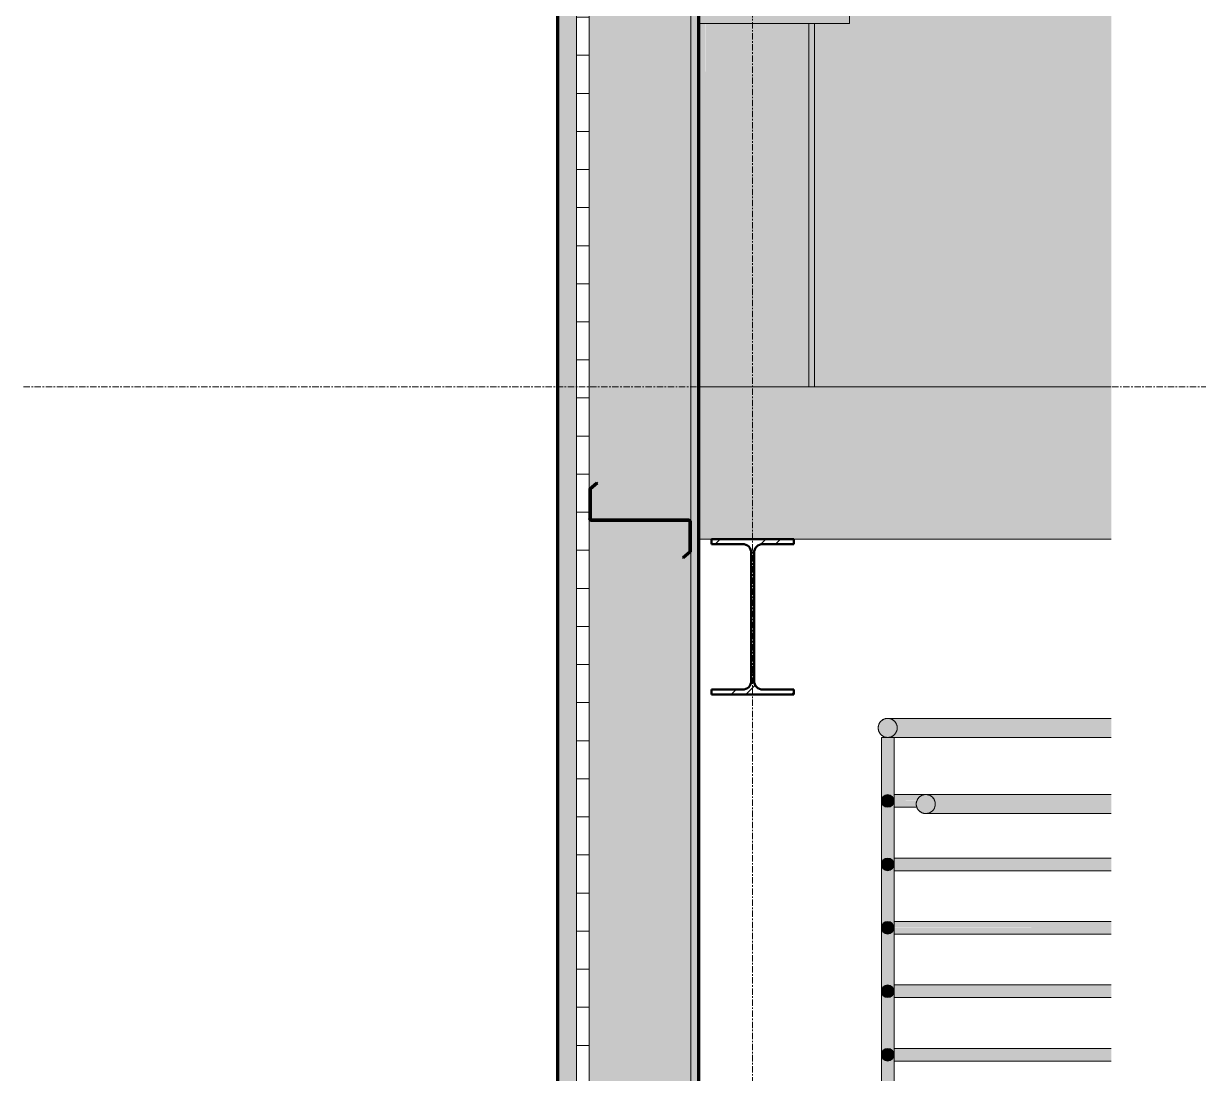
# Model space of a CAD drawing. Header units: inches. Extents: x 22688 to 23874, y -61 to 465.
# Drawn here: x 23512.5 to 23605, y 197.9 to 280.6 of the extents above; entities that cross this region are included whole.
import ezdxf

# ---------------------------------------------------------------- set-up
doc = ezdxf.new("R2010")
doc.units = ezdxf.units.IN
doc.header["$MEASUREMENT"] = 0
doc.linetypes.add('Grid Line 1_2_', pattern=[0.875, 0.5, -0.125, 0.125, -0.125])
for name, color, linetype, lineweight in [('A-FLOR', 192, 'Continuous', 18), ('A-FLOR-HRAL', 11, 'Continuous', 9), ('A-FLOR-LEVL', 51, 'Continuous', 9), ('A-WALL', 113, 'Continuous', 18), ('A-WALL-PATT', 111, 'Continuous', 70), ('I-WALL', 2, 'Continuous', 18), ('L-SITE-WALL', 31, 'Continuous', 18), ('S-BEAM', 12, 'Continuous', 9), ('S-COLS', 52, 'Continuous', 9), ('S-GRID', 1, 'Continuous', 9)]:
    doc.layers.add(name, color=color, linetype=linetype, lineweight=lineweight)
pattern_1 = [(45, (-76299.571, 104.131), (-2.37587878, 2.37587878), []), (45, (-76299.571, 107.731), (-2.37587878, 2.37587878), [])]

# ---------------------------------------------------------------- blocks, each defined once
blk = doc.blocks.new('Girt_Z - 8_D-V20-Section 13 - Callout 2')
at = {"layer": 'S-BEAM'}
for points in [[(-26242.146, 241.555), (-26242.145, 241.565), (-26242.146, 241.555)], [(-26242.146, 239), (-26242.145, 239), (-26242.146, 239.013)]]:
    blk.add_hatch(color=256, dxfattribs=at).paths.add_polyline_path(points, flags=0)
blk = doc.blocks.new('Family7 - Family7-V22-Section 13 - Callout 2')
at = {"layer": 'S-BEAM'}
h = blk.add_hatch(dxfattribs=at)
h.set_pattern_fill('FP_14', color=256, style=0, pattern_type=2)
h.set_pattern_definition(pattern_1)
h.paths.add_polyline_path([(-26280.755, 356.722), (-26262.755, 356.722), (-26262.755, 357.973), (-26280.755, 357.973)], flags=0)
h = blk.add_hatch(color=256, dxfattribs=at)
h.paths.add_polyline_path([(-26274.63, 327.205), (-26274.63, 333.174), (-26272.38, 333.174), (-26272.38, 356.722), (-26274.63, 356.722), (-26274.63, 327.205)], flags=0)
h.paths.add_polyline_path([(-26271.13, 333.174), (-26262.755, 333.174), (-26262.755, 356.722), (-26271.13, 356.722), (-26271.13, 338.894)], flags=0)
h = blk.add_hatch(dxfattribs=at)
h.set_pattern_fill('FP_14', color=256, style=0, pattern_type=2)
h.set_pattern_definition(pattern_1)
h.paths.add_polyline_path([(-26272.38, 291.999), (-26271.13, 291.999), (-26271.13, 356.722), (-26272.38, 356.722), (-26272.38, 303.943)], flags=0)
h = blk.add_hatch(dxfattribs=at)
h.set_pattern_fill('FP_14', color=256, style=0, pattern_type=2)
h.set_pattern_definition(pattern_1)
h.paths.add_polyline_path([(-26280.755, 290.743), (-26262.755, 290.743), (-26262.755, 291.999), (-26280.755, 291.999)], flags=0)
blk.add_hatch(color=256, dxfattribs=at).paths.add_polyline_path([(-26262.755, 280.637), (-26262.755, 290.743), (-26274.63, 290.743), (-26274.63, 280.637), (-26272.899, 280.637)], flags=0)
at = {"layer": 'S-BEAM', "lineweight": 50}
for p, q in [((-26280.755, 357.973), (-26280.755, 356.722)), ((-26262.755, 357.973), (-26280.755, 357.973)), ((-26262.755, 356.722), (-26262.755, 357.973)), ((-26280.755, 356.722), (-26262.755, 356.722)), ((-26272.38, 356.722), (-26272.38, 291.999)), ((-26271.13, 356.722), (-26272.38, 356.722)), ((-26271.13, 291.999), (-26271.13, 356.722)), ((-26280.755, 291.999), (-26280.755, 290.743)), ((-26262.755, 291.999), (-26280.755, 291.999)), ((-26272.38, 291.999), (-26271.13, 291.999)), ((-26262.755, 290.743), (-26262.755, 291.999)), ((-26280.755, 290.743), (-26262.755, 290.743))]:
    blk.add_line(p, q, dxfattribs=at)
at = {"layer": 'S-BEAM'}
for p, q in [((-26262.755, 356.722), (-26262.755, 333.174)), ((-26262.755, 290.743), (-26262.755, 280.637)), ((-26262.755, 280.637), (-26274.63, 280.637))]:
    blk.add_line(p, q, dxfattribs=at)
blk = doc.blocks.new('Girt_Z - 8_D-V25-Section 13 - Callout 2')
at = {"layer": 'S-BEAM'}
h = blk.add_hatch(dxfattribs=at)
h.set_pattern_fill('FP_14', color=256, style=0, pattern_type=2)
h.set_pattern_definition(pattern_1)
h.paths.add_polyline_path([(-26275.83, 238.518), (-26275.255, 239), (-26275.255, 241.367), (-26275.31, 241.5), (-26275.443, 241.555), (-26283.068, 241.555), (-26283.122, 241.576), (-26283.146, 241.629), (-26283.146, 243.949), (-26282.611, 244.398), (-26282.681, 244.482), (-26283.255, 244), (-26283.255, 241.633), (-26283.201, 241.5), (-26283.068, 241.445), (-26275.443, 241.445), (-26275.389, 241.423), (-26275.365, 241.37), (-26275.365, 239.051), (-26275.9, 238.602)], flags=0)
at = {"layer": 'S-BEAM', "lineweight": 50}
for p, q in [((-26282.681, 244.482), (-26283.255, 244)), ((-26283.146, 243.949), (-26282.611, 244.398)), ((-26282.611, 244.398), (-26282.681, 244.482)), ((-26283.255, 244), (-26283.255, 241.633)), ((-26283.146, 241.629), (-26283.146, 243.949)), ((-26275.443, 241.555), (-26283.068, 241.555)), ((-26283.068, 241.445), (-26275.443, 241.445)), ((-26275.365, 241.37), (-26275.365, 239.051)), ((-26275.255, 239), (-26275.255, 241.367)), ((-26275.365, 239.051), (-26275.9, 238.602)), ((-26275.83, 238.518), (-26275.255, 239)), ((-26275.9, 238.602), (-26275.83, 238.518))]:
    blk.add_line(p, q, dxfattribs=at)
for centre, radius, start, end in [((-26283.068, 241.633), 0.188, 180, 270), ((-26283.068, 241.633), 0.0782, 183.04236, 270), ((-26275.443, 241.367), 0.188, 0, 90), ((-26275.443, 241.367), 0.0782, 2.12272, 90)]:
    blk.add_arc(centre, radius, start, end, dxfattribs=at)
blk = doc.blocks.new('Railing - 1_-V27-Section 13 - Callout 2')
at = {"layer": 'A-FLOR-HRAL'}
h = blk.add_hatch(color=256, dxfattribs=at)
h.paths.add_polyline_path([(-26259.755, 183.892), (-26259.255, 183.892), (-26259.255, 194.392), (-26259.294, 194.201), (-26259.402, 194.038), (-26259.567, 193.929), (-26259.755, 193.892), (-26259.947, 193.93), (-26260.109, 194.038), (-26260.217, 194.201), (-26260.255, 194.392), (-26260.255, 183.892), (-26260.005, 183.892)], flags=0)
h.paths.add_polyline_path([(-26259.755, 188.892), (-26259.947, 188.93), (-26260.109, 189.038), (-26260.217, 189.201), (-26260.255, 189.392), (-26260.217, 189.583), (-26260.109, 189.745), (-26259.947, 189.854), (-26259.755, 189.892), (-26259.542, 189.839), (-26259.402, 189.745), (-26259.294, 189.583), (-26259.255, 189.392), (-26259.294, 189.201), (-26259.402, 189.038), (-26259.564, 188.93)], flags=0)
h.paths.add_polyline_path([(-26260.255, 194.392), (-26260.206, 194.6), (-26260.109, 194.745), (-26259.947, 194.854), (-26259.755, 194.892), (-26259.564, 194.854), (-26259.386, 194.722), (-26259.294, 194.583), (-26259.255, 194.392), (-26259.255, 204.392), (-26259.294, 204.201), (-26259.413, 204.031), (-26259.564, 203.93), (-26259.755, 203.892), (-26259.947, 203.93), (-26260.109, 204.038), (-26260.222, 204.224), (-26260.255, 204.392), (-26260.255, 194.583)], flags=0)
h.paths.add_polyline_path([(-26259.755, 198.892), (-26259.947, 198.93), (-26260.109, 199.038), (-26260.217, 199.201), (-26260.255, 199.392), (-26260.214, 199.588), (-26260.109, 199.745), (-26259.947, 199.854), (-26259.755, 199.892), (-26259.564, 199.854), (-26259.394, 199.734), (-26259.294, 199.583), (-26259.255, 199.392), (-26259.294, 199.201), (-26259.402, 199.038), (-26259.564, 198.93), (-26259.598, 198.923)], flags=0)
h.paths.add_polyline_path([(-26260.255, 204.392), (-26260.217, 204.583), (-26260.1, 204.752), (-26259.947, 204.854), (-26259.755, 204.892), (-26259.564, 204.854), (-26259.402, 204.745), (-26259.29, 204.564), (-26259.255, 204.392), (-26259.255, 209.392), (-26259.297, 209.195), (-26259.402, 209.038), (-26259.564, 208.93), (-26259.755, 208.892), (-26259.947, 208.93), (-26260.119, 209.054), (-26260.217, 209.201), (-26260.255, 209.392), (-26260.255, 204.583)], flags=0)
h.paths.add_polyline_path([(-26260.255, 209.392), (-26260.217, 209.583), (-26260.109, 209.745), (-26259.947, 209.854), (-26259.755, 209.892), (-26259.564, 209.854), (-26259.402, 209.745), (-26259.292, 209.576), (-26259.255, 209.392), (-26259.255, 219.392), (-26259.302, 219.188), (-26259.402, 219.038), (-26259.564, 218.93), (-26259.755, 218.892), (-26259.947, 218.93), (-26260.109, 219.038), (-26260.217, 219.201), (-26260.255, 219.392), (-26260.255, 209.576)], flags=0)
h.paths.add_polyline_path([(-26259.755, 213.892), (-26259.947, 213.93), (-26260.109, 214.038), (-26260.217, 214.201), (-26260.255, 214.392), (-26260.217, 214.583), (-26260.109, 214.745), (-26259.947, 214.854), (-26259.755, 214.892), (-26259.564, 214.854), (-26259.402, 214.745), (-26259.294, 214.583), (-26259.255, 214.392), (-26259.306, 214.183), (-26259.402, 214.038), (-26259.564, 213.93), (-26259.691, 213.905)], flags=0)
h.paths.add_polyline_path([(-26260.255, 219.392), (-26260.217, 219.583), (-26260.109, 219.745), (-26259.947, 219.854), (-26259.728, 219.886), (-26259.564, 219.854), (-26259.402, 219.745), (-26259.294, 219.583), (-26259.255, 219.392), (-26259.255, 224.392), (-26260.255, 224.392), (-26260.255, 219.583)], flags=0)
for p, q in [((-26260.255, 224.392), (-26260.255, 183.892)), ((-26259.255, 224.392), (-26260.255, 224.392)), ((-26259.255, 183.892), (-26259.255, 224.392))]:
    blk.add_line(p, q, dxfattribs=at)
blk = doc.blocks.new('Railing - Railing-908042-Section 13 - Callout 2')
at = {"layer": 'A-FLOR-HRAL'}
for points in [[(-26259.755, 224.392), (-26259.468, 224.449), (-26259.225, 224.612), (-26259.063, 224.855), (-26259.005, 225.142), (-26259.063, 225.429), (-26259.225, 225.672), (-26259.468, 225.835), (-26259.755, 225.892), (-26260.042, 225.835), (-26260.286, 225.672), (-26260.448, 225.429), (-26260.505, 225.142), (-26260.448, 224.855), (-26260.286, 224.612), (-26260.042, 224.449)], [(-26257.521, 225.142), (-26242.146, 225.142), (-26242.146, 225.892), (-26259.755, 225.892), (-26259.563, 225.866), (-26259.381, 225.791), (-26259.222, 225.668), (-26259.105, 225.517), (-26259.028, 225.304), (-26259.005, 225.142)], [(-26242.146, 224.392), (-26242.146, 225.142), (-26259.007, 225.136), (-26259.032, 224.948), (-26259.105, 224.767), (-26259.229, 224.609), (-26259.381, 224.492), (-26259.563, 224.417), (-26259.755, 224.392), (-26257.521, 224.392)], [(-26259.755, 218.892), (-26259.564, 218.93), (-26259.402, 219.038), (-26259.294, 219.201), (-26259.255, 219.392), (-26259.294, 219.583), (-26259.402, 219.745), (-26259.564, 219.854), (-26259.755, 219.892), (-26259.947, 219.854), (-26260.109, 219.745), (-26260.217, 219.583), (-26260.255, 219.392), (-26260.217, 219.201), (-26260.109, 219.038), (-26259.947, 218.93)], [(-26256.755, 218.392), (-26256.468, 218.449), (-26256.225, 218.612), (-26256.063, 218.855), (-26256.005, 219.142), (-26256.063, 219.429), (-26256.225, 219.672), (-26256.468, 219.835), (-26256.755, 219.892), (-26257.042, 219.835), (-26257.286, 219.672), (-26257.448, 219.429), (-26257.505, 219.142), (-26257.448, 218.855), (-26257.286, 218.612), (-26257.042, 218.449)], [(-26251.754, 219.142), (-26242.146, 219.142), (-26242.146, 219.892), (-26256.755, 219.892), (-26256.56, 219.865), (-26256.381, 219.791), (-26256.222, 219.668), (-26256.105, 219.517), (-26256.032, 219.336), (-26256.005, 219.142), (-26252.715, 219.142)], [(-26256.756, 218.392), (-26242.146, 218.392), (-26242.146, 219.142), (-26256.007, 219.136), (-26256.032, 218.948), (-26256.105, 218.767), (-26256.229, 218.609), (-26256.381, 218.492), (-26256.563, 218.417), (-26256.756, 218.392)], [(-26259.755, 213.892), (-26259.564, 213.93), (-26259.402, 214.038), (-26259.294, 214.201), (-26259.255, 214.392), (-26259.294, 214.583), (-26259.402, 214.745), (-26259.564, 214.854), (-26259.755, 214.892), (-26259.947, 214.854), (-26260.109, 214.745), (-26260.217, 214.583), (-26260.255, 214.392), (-26260.217, 214.201), (-26260.109, 214.038), (-26259.947, 213.93)], [(-26257.521, 214.392), (-26242.146, 214.392), (-26242.146, 214.892), (-26259.255, 214.892), (-26259.255, 214.392)], [(-26259.255, 213.892), (-26242.146, 213.902), (-26242.146, 214.392), (-26259.255, 214.388), (-26259.255, 213.909)], [(-26259.755, 208.892), (-26259.564, 208.93), (-26259.402, 209.038), (-26259.294, 209.201), (-26259.255, 209.392), (-26259.294, 209.583), (-26259.402, 209.745), (-26259.564, 209.854), (-26259.755, 209.892), (-26259.947, 209.854), (-26260.109, 209.745), (-26260.219, 209.576), (-26260.255, 209.392), (-26260.217, 209.201), (-26260.109, 209.038), (-26259.947, 208.93)], [(-26249.832, 209.392), (-26242.146, 209.392), (-26242.146, 209.892), (-26259.255, 209.892), (-26259.255, 209.392), (-26257.521, 209.392)], [(-26259.255, 208.892), (-26242.146, 208.902), (-26242.146, 209.392), (-26259.255, 209.388), (-26259.255, 208.909)], [(-26259.755, 203.892), (-26259.564, 203.93), (-26259.402, 204.038), (-26259.294, 204.201), (-26259.255, 204.392), (-26259.294, 204.583), (-26259.402, 204.745), (-26259.564, 204.854), (-26259.755, 204.892), (-26259.947, 204.854), (-26260.109, 204.745), (-26260.217, 204.583), (-26260.255, 204.392), (-26260.217, 204.201), (-26260.109, 204.038), (-26259.947, 203.93)], [(-26257.521, 204.392), (-26242.146, 204.392), (-26242.146, 204.892), (-26259.255, 204.892), (-26259.255, 204.392)], [(-26259.255, 203.892), (-26242.146, 203.902), (-26242.146, 204.392), (-26259.255, 204.388), (-26259.255, 203.909)], [(-26259.755, 198.892), (-26259.564, 198.93), (-26259.402, 199.038), (-26259.294, 199.201), (-26259.255, 199.392), (-26259.294, 199.583), (-26259.402, 199.745), (-26259.564, 199.854), (-26259.755, 199.892), (-26259.947, 199.854), (-26260.109, 199.745), (-26260.217, 199.583), (-26260.255, 199.392), (-26260.217, 199.201), (-26260.109, 199.038), (-26259.947, 198.93)], [(-26245.987, 199.392), (-26242.146, 199.392), (-26242.146, 199.892), (-26259.255, 199.892), (-26259.255, 199.392), (-26249.832, 199.392)], [(-26257.521, 198.892), (-26242.146, 198.902), (-26242.146, 199.392), (-26259.255, 199.388), (-26259.255, 198.892)]]:
    blk.add_hatch(color=256, dxfattribs=at).paths.add_polyline_path(points, flags=0)
h = blk.add_hatch(color=256, dxfattribs=at)
h.paths.add_polyline_path([(-26259.255, 219.392), (-26257.454, 219.4), (-26257.448, 219.429), (-26257.286, 219.672), (-26257.042, 219.835), (-26256.756, 219.892), (-26259.255, 219.892), (-26259.255, 219.396)], flags=0)
h.paths.add_polyline_path([(-26256.081, 219.457), (-26256.116, 219.531), (-26256.16, 219.575), (-26256.105, 219.493)], flags=0)
h.paths.add_polyline_path([(-26256.229, 219.675), (-26256.381, 219.791), (-26256.403, 219.791), (-26256.292, 219.717)], flags=0)
h.paths.add_polyline_path([(-26256.502, 219.842), (-26256.589, 219.87), (-26256.627, 219.866), (-26256.56, 219.853)], flags=0)
h = blk.add_hatch(color=256, dxfattribs=at)
h.paths.add_polyline_path([(-26258.482, 218.892), (-26257.456, 218.892), (-26257.505, 219.142), (-26257.456, 219.392), (-26259.255, 219.388), (-26259.255, 218.892)], flags=0)
h.paths.add_polyline_path([(-26256.055, 218.892), (-26256.031, 218.959), (-26256.032, 219.007), (-26256.055, 218.892)], flags=0)
h.paths.add_polyline_path([(-26256.007, 219.148), (-26256.045, 219.368), (-26256.044, 219.336), (-26256.015, 219.188)], flags=0)
for p, q in [((-26242.145, 225.892), (-26259.755, 225.892)), ((-26259.255, 224.392), (-26242.145, 224.392)), ((-26256.756, 219.892), (-26259.255, 219.892)), ((-26242.145, 219.892), (-26256.755, 219.892)), ((-26259.255, 218.892), (-26257.456, 218.892)), ((-26256.755, 218.392), (-26242.145, 218.392)), ((-26242.145, 214.892), (-26259.255, 214.892)), ((-26259.255, 213.892), (-26242.145, 213.892)), ((-26242.145, 209.892), (-26259.255, 209.892)), ((-26259.255, 208.892), (-26242.145, 208.892)), ((-26242.145, 204.892), (-26259.255, 204.892)), ((-26259.255, 203.892), (-26242.145, 203.892)), ((-26242.145, 199.892), (-26259.255, 199.892)), ((-26259.255, 198.892), (-26242.145, 198.892))]:
    blk.add_line(p, q, dxfattribs=at)
for centre, radius, start, end in [((-26259.755, 225.142), 0.75, 360, 180), ((-26259.755, 225.142), 0.75, 180, 360), ((-26259.755, 219.392), 0.5, 360, 180), ((-26259.755, 219.392), 0.5, 180, 360), ((-26256.755, 219.142), 0.75, 360, 180), ((-26256.755, 219.142), 0.75, 180, 360), ((-26259.755, 214.392), 0.5, 0, 180), ((-26259.755, 214.392), 0.5, 180, 0), ((-26259.755, 209.392), 0.5, 0, 180), ((-26259.755, 209.392), 0.5, 180, 0), ((-26259.755, 204.392), 0.5, 0, 180), ((-26259.755, 204.392), 0.5, 180, 0), ((-26259.755, 199.392), 0.5, 0, 180), ((-26259.755, 199.392), 0.5, 180, 0)]:
    blk.add_arc(centre, radius, start, end, dxfattribs=at)
for points, knots in [([(-26260.012, 225.847), (-26260.007, 225.848), (-26259.986, 225.856), (-26259.95, 225.867), (-26259.902, 225.878), (-26259.853, 225.886), (-26259.804, 225.891), (-26259.755, 225.892), (-26259.707, 225.891), (-26259.658, 225.886), (-26259.609, 225.878), (-26259.578, 225.871), (-26259.562, 225.867)], [0.3887296, 0.3887296, 0.3887296, 0.3887296, 0.3958333, 0.4166667, 0.4375, 0.4583333, 0.4791667, 0.5, 0.5208333, 0.5416667, 0.5625, 0.5828377, 0.5828377, 0.5828377, 0.5828377]), ([(-26259.561, 225.866), (-26259.546, 225.862), (-26259.525, 225.856), (-26259.504, 225.848), (-26259.499, 225.847)], [0.58333333, 0.58333333, 0.58333333, 0.58333333, 0.60416667, 0.61127045, 0.61127045, 0.61127045, 0.61127045]), ([(-26260.505, 225.142), (-26260.505, 225.207), (-26260.494, 225.295), (-26260.468, 225.378), (-26260.46, 225.399)], [0, 0, 0, 0, 0.0833333, 0.1112704, 0.1112704, 0.1112704, 0.1112704]), ([(-26260.46, 224.885), (-26260.468, 224.906), (-26260.494, 224.989), (-26260.505, 225.076), (-26260.505, 225.142)], [0.8887296, 0.8887296, 0.8887296, 0.8887296, 0.9166667, 1, 1, 1, 1]), ([(-26260.435, 225.459), (-26260.426, 225.478), (-26260.401, 225.527), (-26260.361, 225.586), (-26260.319, 225.637), (-26260.275, 225.685), (-26260.213, 225.739), (-26260.145, 225.784), (-26260.097, 225.81), (-26260.077, 225.819), (-26260.072, 225.822)], [0.1387296, 0.1387296, 0.1387296, 0.1387296, 0.1666667, 0.2083333, 0.2291667, 0.25, 0.2916667, 0.3333333, 0.3541667, 0.3612704, 0.3612704, 0.3612704, 0.3612704]), ([(-26259.439, 225.822), (-26259.434, 225.819), (-26259.414, 225.81), (-26259.395, 225.8), (-26259.381, 225.792)], [0.63872955, 0.63872955, 0.63872955, 0.63872955, 0.64583333, 0.66648255, 0.66648255, 0.66648255, 0.66648255]), ([(-26259.38, 225.791), (-26259.366, 225.783), (-26259.339, 225.766), (-26259.285, 225.728), (-26259.248, 225.696), (-26259.226, 225.673)], [0.66666667, 0.66666667, 0.66666667, 0.66666667, 0.6875, 0.70833333, 0.7497552, 0.7497552, 0.7497552, 0.7497552]), ([(-26259.225, 225.672), (-26259.214, 225.661), (-26259.191, 225.637), (-26259.15, 225.586), (-26259.11, 225.527), (-26259.085, 225.478), (-26259.076, 225.458)], [0.75, 0.75, 0.75, 0.75, 0.7708333, 0.7916667, 0.8333333, 0.8612704, 0.8612704, 0.8612704, 0.8612704]), ([(-26259.051, 225.399), (-26259.043, 225.378), (-26259.017, 225.295), (-26259.006, 225.207), (-26259.005, 225.142)], [0.8887296, 0.8887296, 0.8887296, 0.8887296, 0.9166667, 1, 1, 1, 1]), ([(-26260.072, 224.462), (-26260.077, 224.464), (-26260.097, 224.474), (-26260.131, 224.492), (-26260.172, 224.518), (-26260.226, 224.556), (-26260.275, 224.599), (-26260.319, 224.647), (-26260.361, 224.698), (-26260.401, 224.757), (-26260.426, 224.805), (-26260.435, 224.825)], [0.6387296, 0.6387296, 0.6387296, 0.6387296, 0.6458333, 0.6666667, 0.6875, 0.7083333, 0.75, 0.7708333, 0.7916667, 0.8333333, 0.8612704, 0.8612704, 0.8612704, 0.8612704]), ([(-26259.562, 224.417), (-26259.578, 224.413), (-26259.609, 224.406), (-26259.658, 224.398), (-26259.707, 224.393), (-26259.755, 224.391), (-26259.804, 224.393), (-26259.853, 224.398), (-26259.902, 224.406), (-26259.95, 224.417), (-26259.986, 224.428), (-26260.007, 224.435), (-26260.012, 224.437)], [0.4171623, 0.4171623, 0.4171623, 0.4171623, 0.4375, 0.4583333, 0.4791667, 0.5, 0.5208333, 0.5416667, 0.5625, 0.5833333, 0.6041667, 0.6112704, 0.6112704, 0.6112704, 0.6112704]), ([(-26259.499, 224.437), (-26259.504, 224.435), (-26259.525, 224.428), (-26259.546, 224.422), (-26259.561, 224.417)], [0.38872955, 0.38872955, 0.38872955, 0.38872955, 0.39583333, 0.41666667, 0.41666667, 0.41666667, 0.41666667]), ([(-26259.381, 224.492), (-26259.395, 224.484), (-26259.414, 224.474), (-26259.434, 224.464), (-26259.439, 224.462)], [0.33351745, 0.33351745, 0.33351745, 0.33351745, 0.35416667, 0.36127045, 0.36127045, 0.36127045, 0.36127045]), ([(-26259.226, 224.611), (-26259.248, 224.588), (-26259.298, 224.545), (-26259.352, 224.509), (-26259.38, 224.492)], [0.2502448, 0.2502448, 0.2502448, 0.2502448, 0.29166667, 0.33333333, 0.33333333, 0.33333333, 0.33333333]), ([(-26259.106, 224.767), (-26259.122, 224.739), (-26259.15, 224.698), (-26259.191, 224.647), (-26259.214, 224.623), (-26259.225, 224.612)], [0.16667098, 0.16667098, 0.16667098, 0.16667098, 0.20833333, 0.22916667, 0.24999848, 0.24999848, 0.24999848, 0.24999848]), ([(-26257.505, 219.142), (-26257.505, 219.207), (-26257.494, 219.295), (-26257.468, 219.378), (-26257.46, 219.399)], [0, 0, 0, 0, 0.0833333, 0.1112704, 0.1112704, 0.1112704, 0.1112704]), ([(-26257.435, 219.459), (-26257.426, 219.478), (-26257.401, 219.527), (-26257.361, 219.586), (-26257.319, 219.637), (-26257.275, 219.685), (-26257.213, 219.739), (-26257.145, 219.784), (-26257.097, 219.81), (-26257.077, 219.819), (-26257.072, 219.822)], [0.1387296, 0.1387296, 0.1387296, 0.1387296, 0.1666667, 0.2083333, 0.2291667, 0.25, 0.2916667, 0.3333333, 0.3541667, 0.3612704, 0.3612704, 0.3612704, 0.3612704]), ([(-26257.012, 219.847), (-26257.007, 219.848), (-26256.986, 219.856), (-26256.95, 219.867), (-26256.902, 219.878), (-26256.853, 219.886), (-26256.804, 219.891), (-26256.755, 219.892), (-26256.707, 219.891), (-26256.658, 219.886), (-26256.609, 219.878), (-26256.578, 219.871), (-26256.562, 219.867)], [0.3887296, 0.3887296, 0.3887296, 0.3887296, 0.3958333, 0.4166667, 0.4375, 0.4583333, 0.4791667, 0.5, 0.5208333, 0.5416667, 0.5625, 0.5828377, 0.5828377, 0.5828377, 0.5828377]), ([(-26256.561, 219.866), (-26256.546, 219.862), (-26256.525, 219.856), (-26256.504, 219.848), (-26256.499, 219.847)], [0.58333333, 0.58333333, 0.58333333, 0.58333333, 0.60416667, 0.61127045, 0.61127045, 0.61127045, 0.61127045]), ([(-26256.439, 219.822), (-26256.434, 219.819), (-26256.414, 219.81), (-26256.395, 219.8), (-26256.381, 219.792)], [0.63872955, 0.63872955, 0.63872955, 0.63872955, 0.64583333, 0.66648255, 0.66648255, 0.66648255, 0.66648255]), ([(-26256.38, 219.791), (-26256.366, 219.783), (-26256.339, 219.766), (-26256.285, 219.728), (-26256.248, 219.696), (-26256.226, 219.673)], [0.66666667, 0.66666667, 0.66666667, 0.66666667, 0.6875, 0.70833333, 0.7497552, 0.7497552, 0.7497552, 0.7497552]), ([(-26256.225, 219.672), (-26256.214, 219.661), (-26256.191, 219.637), (-26256.15, 219.586), (-26256.11, 219.527), (-26256.085, 219.478), (-26256.076, 219.458)], [0.75, 0.75, 0.75, 0.75, 0.7708333, 0.7916667, 0.8333333, 0.8612704, 0.8612704, 0.8612704, 0.8612704]), ([(-26256.051, 219.399), (-26256.043, 219.378), (-26256.017, 219.295), (-26256.006, 219.207), (-26256.005, 219.142)], [0.8887296, 0.8887296, 0.8887296, 0.8887296, 0.9166667, 1, 1, 1, 1]), ([(-26257.46, 218.885), (-26257.468, 218.906), (-26257.494, 218.989), (-26257.505, 219.076), (-26257.505, 219.142)], [0.8887296, 0.8887296, 0.8887296, 0.8887296, 0.9166667, 1, 1, 1, 1]), ([(-26257.072, 218.462), (-26257.077, 218.464), (-26257.097, 218.474), (-26257.131, 218.492), (-26257.172, 218.518), (-26257.226, 218.556), (-26257.275, 218.599), (-26257.319, 218.647), (-26257.361, 218.698), (-26257.401, 218.757), (-26257.426, 218.805), (-26257.435, 218.825)], [0.6387296, 0.6387296, 0.6387296, 0.6387296, 0.6458333, 0.6666667, 0.6875, 0.7083333, 0.75, 0.7708333, 0.7916667, 0.8333333, 0.8612704, 0.8612704, 0.8612704, 0.8612704]), ([(-26256.562, 218.417), (-26256.578, 218.413), (-26256.609, 218.406), (-26256.658, 218.398), (-26256.707, 218.393), (-26256.755, 218.391), (-26256.804, 218.393), (-26256.853, 218.398), (-26256.902, 218.406), (-26256.95, 218.417), (-26256.986, 218.428), (-26257.007, 218.435), (-26257.012, 218.437)], [0.4171623, 0.4171623, 0.4171623, 0.4171623, 0.4375, 0.4583333, 0.4791667, 0.5, 0.5208333, 0.5416667, 0.5625, 0.5833333, 0.6041667, 0.6112704, 0.6112704, 0.6112704, 0.6112704]), ([(-26256.499, 218.437), (-26256.504, 218.435), (-26256.525, 218.428), (-26256.546, 218.422), (-26256.561, 218.417)], [0.38872955, 0.38872955, 0.38872955, 0.38872955, 0.39583333, 0.41666667, 0.41666667, 0.41666667, 0.41666667]), ([(-26256.381, 218.492), (-26256.395, 218.484), (-26256.414, 218.474), (-26256.434, 218.464), (-26256.439, 218.462)], [0.33351745, 0.33351745, 0.33351745, 0.33351745, 0.35416667, 0.36127045, 0.36127045, 0.36127045, 0.36127045]), ([(-26256.226, 218.611), (-26256.248, 218.588), (-26256.298, 218.545), (-26256.352, 218.509), (-26256.38, 218.492)], [0.2502448, 0.2502448, 0.2502448, 0.2502448, 0.29166667, 0.33333333, 0.33333333, 0.33333333, 0.33333333]), ([(-26256.106, 218.767), (-26256.122, 218.739), (-26256.15, 218.698), (-26256.191, 218.647), (-26256.214, 218.623), (-26256.225, 218.612)], [0.16667098, 0.16667098, 0.16667098, 0.16667098, 0.20833333, 0.22916667, 0.24999848, 0.24999848, 0.24999848, 0.24999848])]:
    blk.add_open_spline(points, degree=3, knots=knots, dxfattribs=at)
for points in [[(-26259.031, 224.948), (-26259.037, 224.927), (-26259.043, 224.906), (-26259.051, 224.885)], [(-26259.005, 225.142), (-26259.006, 225.076), (-26259.014, 225.011), (-26259.031, 224.948)], [(-26259.076, 224.825), (-26259.085, 224.805), (-26259.095, 224.786), (-26259.106, 224.767)], [(-26256.076, 218.825), (-26256.085, 218.805), (-26256.095, 218.786), (-26256.106, 218.767)], [(-26256.031, 218.948), (-26256.037, 218.927), (-26256.043, 218.906), (-26256.051, 218.885)], [(-26256.005, 219.142), (-26256.006, 219.076), (-26256.014, 219.011), (-26256.031, 218.948)]]:
    blk.add_open_spline(points, degree=3, dxfattribs=at)
blk.add_blockref('Railing - 1_-V27-Section 13 - Callout 2', (0, 0))
blk = doc.blocks.new('W-Wide Flange - W12X26-V28-Section 13 - Callout 2')
at = {"layer": 'S-BEAM'}
h = blk.add_hatch(dxfattribs=at)
h.set_pattern_fill('FP_14', color=256, style=0, pattern_type=2)
h.set_pattern_definition(pattern_1)
h.paths.add_polyline_path([(-26273.634, 227.781), (-26267.146, 227.781), (-26267.146, 228.16), (-26269.591, 228.16), (-26269.853, 228.212), (-26270.075, 228.36), (-26270.223, 228.582), (-26270.275, 228.844), (-26270.275, 238.937), (-26270.223, 239.199), (-26270.075, 239.421), (-26269.853, 239.569), (-26269.591, 239.621), (-26267.146, 239.621), (-26267.146, 240), (-26273.634, 240), (-26273.634, 239.621), (-26271.189, 239.621), (-26270.927, 239.569), (-26270.706, 239.421), (-26270.557, 239.199), (-26270.505, 238.937), (-26270.505, 228.844), (-26270.557, 228.582), (-26270.706, 228.36), (-26270.927, 228.212), (-26271.189, 228.16), (-26273.634, 228.16)], flags=0)
at = {"layer": 'S-BEAM', "lineweight": 50}
for p, q in [((-26267.146, 240), (-26273.634, 240)), ((-26273.634, 240), (-26273.634, 239.621)), ((-26267.146, 239.621), (-26267.146, 240)), ((-26273.634, 239.621), (-26271.189, 239.621)), ((-26270.505, 238.937), (-26270.505, 228.844)), ((-26270.275, 228.844), (-26270.275, 238.937)), ((-26269.591, 239.621), (-26267.146, 239.621)), ((-26271.189, 228.16), (-26273.634, 228.16)), ((-26273.634, 228.16), (-26273.634, 227.781)), ((-26273.634, 227.781), (-26267.146, 227.781)), ((-26267.146, 228.16), (-26269.591, 228.16)), ((-26267.146, 227.781), (-26267.146, 228.16))]:
    blk.add_line(p, q, dxfattribs=at)
for centre, start, end in [((-26271.189, 238.937), 0, 90), ((-26269.591, 238.937), 90, 180), ((-26271.189, 228.844), 270, 0), ((-26269.591, 228.844), 180, 270)]:
    blk.add_arc(centre, 0.684, start, end, dxfattribs=at)
blk = doc.blocks.new('Girt_C - 8_D-V29-Section 13 - Callout 2')
at = {"layer": 'S-BEAM'}
for points in [[(-26242.145, 241.117), (-26242.145, 241.124), (-26242.145, 241.124)], [(-26242.145, 238.75), (-26242.145, 238.75), (-26242.145, 238.865)], [(-26242.146, 238.268), (-26242.145, 238.268), (-26242.146, 238.291)]]:
    blk.add_hatch(color=256, dxfattribs=at).paths.add_polyline_path(points, flags=0)

msp = doc.modelspace()

# ---------------------------------------------------------------- hatches: boundary and pattern name
at = {"layer": 'A-FLOR'}
msp.add_hatch(color=256, dxfattribs=at).paths.add_polyline_path([(23575.087, 240), (23598.151, 240), (23598.151, 252), (23565.666, 252), (23565.666, 240), (23573.15, 240)], flags=0)
at = {"layer": 'A-WALL-PATT', "lineweight": 9}
h = msp.add_hatch(dxfattribs=at)
h.set_pattern_fill('FP_20', color=256, style=0, pattern_type=2)
h.set_pattern_definition([(0, (-76299.571, 104.131), (0, 3), []), (90, (-76299.571, 104.131), (-3, 2e-16), [])])
h.paths.add_polyline_path([(23557.041, 0), (23557.041, 367.48), (23556.041, 367.48), (23556.041, 0)], flags=0)
h = msp.add_hatch(dxfattribs=at)
h.set_pattern_fill('FP_18', color=256, style=0, pattern_type=2)
h.set_pattern_definition([(90, (-75741.24, 0.25), (-193, -193), [48, -145]), (180, (-75741.24, 0.25), (-2e-14, -193), [96.25, -96.75]), (270, (-75837.49, 48.25), (-193, -193), [48, -145]), (180, (-75741.24, 48.25), (-2e-14, -193), [96.25, -96.75]), (270, (-75837.74, 48.25), (-193, -193), [48, -145]), (180, (-75837.74, 48.25), (-2e-14, -193), [96.25, -96.75]), (90, (-75933.99, 0.25), (-193, -193), [48, -145]), (180, (-75837.74, 0.25), (-2e-14, -193), [96.25, -96.75]), (90, (-75789.24, 48.5), (-193, -193), [48, -145]), (180, (-75740.99, 48.5), (-2e-14, -193), [48.25, -144.75]), (180, (-75740.99, 96.5), (-2e-14, -193), [48.25, -144.75]), (90, (-75885.74, 48.5), (-193, -193), [48, -145]), (180, (-75789.49, 48.5), (-2e-14, -193), [96.25, -96.75]), (270, (-75789.49, 96.5), (-193, -193), [48, -145]), (180, (-75789.49, 96.5), (-2e-14, -193), [96.25, -96.75]), (180, (-75885.99, 48.5), (-2e-14, -193), [48, -145]), (270, (-75885.99, 96.5), (-193, -193), [48, -145]), (180, (-75885.99, 96.5), (-2e-14, -193), [48, -145]), (90, (-75741.24, 96.75), (-193, -193), [48, -145]), (180, (-75741.24, 96.75), (-2e-14, -193), [96.25, -96.75]), (270, (-75837.49, 144.75), (-193, -193), [48, -145]), (180, (-75741.24, 144.75), (-2e-14, -193), [96.25, -96.75]), (270, (-75837.74, 144.75), (-193, -193), [48, -145]), (180, (-75837.74, 144.75), (-2e-14, -193), [96.25, -96.75]), (270, (-75933.99, 144.75), (-193, -193), [48, -145]), (180, (-75837.74, 96.75), (-2e-14, -193), [96.25, -96.75]), (90, (-75789.24, 145), (-193, -193), [48, -145]), (180, (-75740.99, 145), (-2e-14, -193), [48.25, -144.75]), (180, (-75740.99, 193), (-2e-14, -193), [48.25, -144.75]), (90, (-75885.74, 145), (-193, -193), [48, -145]), (180, (-75789.49, 145), (-2e-14, -193), [96.25, -96.75]), (270, (-75789.49, 193), (-193, -193), [48, -145]), (180, (-75789.49, 193), (-2e-14, -193), [96.25, -96.75]), (180, (-75885.99, 145), (-2e-14, -193), [48, -145]), (270, (-75885.99, 193), (-193, -193), [48, -145]), (180, (-75885.99, 193), (-2e-14, -193), [48, -145])])
h.paths.add_polyline_path([(23567.398, 0), (23598.151, 0), (23598.151, 52.297), (23579.542, 52.298), (23579.542, 64.297), (23580.041, 64.297), (23580.041, 101.797), (23580.541, 101.797), (23580.254, 101.854), (23580.011, 102.017), (23579.848, 102.26), (23579.791, 102.547), (23579.848, 102.834), (23580.011, 103.078), (23580.282, 103.246), (23580.541, 103.297), (23598.151, 103.297), (23598.151, 174.892), (23579.542, 174.892), (23579.542, 186.892), (23580.041, 186.892), (23580.041, 224.392), (23580.541, 224.392), (23580.254, 224.449), (23580.011, 224.612), (23579.848, 224.855), (23579.791, 225.142), (23579.848, 225.429), (23580.011, 225.672), (23580.254, 225.835), (23580.541, 225.892), (23598.151, 225.892), (23598.151, 240), (23573.15, 240), (23573.15, 239.621), (23570.705, 239.621), (23570.444, 239.569), (23570.222, 239.421), (23570.074, 239.199), (23570.022, 238.937), (23570.022, 228.844), (23570.074, 228.582), (23570.222, 228.36), (23570.444, 228.212), (23570.705, 228.16), (23573.15, 228.16), (23573.15, 227.781), (23566.662, 227.781), (23566.662, 228.16), (23569.107, 228.16), (23569.369, 228.212), (23569.591, 228.36), (23569.739, 228.582), (23569.791, 228.844), (23569.791, 238.937), (23569.739, 239.199), (23569.591, 239.421), (23569.369, 239.569), (23569.107, 239.621), (23566.662, 239.621), (23566.662, 240), (23565.667, 240), (23565.667, 0)], flags=0)
h.paths.add_polyline_path([(23577.541, 52.297), (23577.541, 64.297), (23579.541, 64.297), (23579.541, 52.297)], flags=0)
h.paths.add_polyline_path([(23598.151, 64.297), (23598.151, 66.297), (23581.041, 66.297), (23581.041, 64.297), (23582.776, 64.297)], flags=0)
h.paths.add_polyline_path([(23581.041, 67.297), (23598.151, 67.297), (23598.151, 71.297), (23581.041, 71.297), (23581.041, 68.025)], flags=0)
h.paths.add_polyline_path([(23582.776, 72.297), (23598.151, 72.297), (23598.151, 76.297), (23581.041, 76.297), (23581.041, 72.297)], flags=0)
h.paths.add_polyline_path([(23581.041, 77.297), (23598.151, 77.297), (23598.151, 81.297), (23581.041, 81.297), (23581.041, 80.258)], flags=0)
h.paths.add_polyline_path([(23598.151, 82.297), (23598.151, 86.297), (23581.041, 86.297), (23581.041, 82.297), (23594.309, 82.297)], flags=0)
h.paths.add_polyline_path([(23582.776, 87.297), (23598.151, 87.297), (23598.151, 91.297), (23581.041, 91.297), (23581.041, 87.297)], flags=0)
h.paths.add_polyline_path([(23590.465, 92.297), (23598.151, 92.297), (23598.151, 95.797), (23583.541, 95.797), (23583.254, 95.854), (23583.011, 96.017), (23582.848, 96.26), (23582.841, 96.297), (23581.041, 96.297), (23581.041, 92.297), (23582.776, 92.297)], flags=0)
h.paths.add_polyline_path([(23583.542, 95.797), (23583.734, 95.823), (23583.794, 95.848), (23583.62, 95.813)], flags=0)
h.paths.add_polyline_path([(23583.856, 95.873), (23583.916, 95.898), (23584.025, 95.986), (23583.893, 95.898)], flags=0)
h.paths.add_polyline_path([(23584.074, 96.021), (23584.191, 96.172), (23584.191, 96.196), (23584.136, 96.114)], flags=0)
h.paths.add_polyline_path([(23583.254, 97.297), (23598.151, 97.297), (23598.151, 101.797), (23581.041, 101.797), (23581.041, 97.297), (23582.776, 97.297)], flags=0)
h.paths.add_polyline_path([(23580.542, 101.797), (23580.734, 101.823), (23580.791, 101.847), (23580.614, 101.812)], flags=0)
h.paths.add_polyline_path([(23580.857, 101.873), (23580.916, 101.898), (23580.974, 101.952), (23580.893, 101.898)], flags=0)
h.paths.add_polyline_path([(23581.074, 102.021), (23581.191, 102.172), (23581.191, 102.196), (23581.131, 102.106)], flags=0)
h.paths.add_polyline_path([(23581.241, 102.296), (23581.264, 102.353), (23581.264, 102.413), (23581.252, 102.353)], flags=0)
h.paths.add_polyline_path([(23581.29, 102.554), (23581.264, 102.741), (23581.252, 102.741), (23581.269, 102.66)], flags=0)
h.paths.add_polyline_path([(23581.215, 102.862), (23581.191, 102.922), (23581.139, 102.976), (23581.191, 102.899)], flags=0)
h.paths.add_polyline_path([(23581.068, 103.08), (23580.916, 103.197), (23580.893, 103.197), (23580.996, 103.128)], flags=0)
h.paths.add_polyline_path([(23580.794, 103.247), (23580.734, 103.272), (23580.67, 103.272), (23580.791, 103.248)], flags=0)
h.paths.add_polyline_path([(23577.541, 174.892), (23577.541, 186.892), (23579.541, 186.892), (23579.541, 174.892)], flags=0)
h.paths.add_polyline_path([(23582.776, 186.892), (23598.151, 186.892), (23598.151, 188.892), (23581.041, 188.892), (23581.041, 186.892)], flags=0)
h.paths.add_polyline_path([(23598.151, 189.892), (23598.151, 193.892), (23581.041, 193.892), (23581.041, 189.892), (23595.652, 189.892)], flags=0)
h.paths.add_polyline_path([(23581.041, 194.892), (23598.151, 194.892), (23598.151, 198.892), (23581.041, 198.892), (23581.041, 195.596)], flags=0)
h.paths.add_polyline_path([(23582.776, 199.892), (23598.151, 199.892), (23598.151, 203.892), (23581.041, 203.892), (23581.041, 199.892)], flags=0)
h.paths.add_polyline_path([(23586.62, 204.892), (23598.151, 204.892), (23598.151, 208.892), (23581.041, 208.892), (23581.041, 204.892), (23582.776, 204.892)], flags=0)
h.paths.add_polyline_path([(23598.151, 209.892), (23598.151, 213.892), (23581.041, 213.892), (23581.041, 209.892), (23594.196, 209.892)], flags=0)
h.paths.add_polyline_path([(23582.776, 214.892), (23598.151, 214.892), (23598.151, 218.392), (23583.541, 218.392), (23583.254, 218.449), (23583.011, 218.612), (23582.848, 218.855), (23582.841, 218.892), (23581.041, 218.892), (23581.041, 214.892)], flags=0)
h.paths.add_polyline_path([(23583.542, 218.392), (23583.737, 218.419), (23583.794, 218.442), (23583.62, 218.408)], flags=0)
h.paths.add_polyline_path([(23583.856, 218.468), (23583.916, 218.492), (23584.004, 218.566), (23583.893, 218.492)], flags=0)
h.paths.add_polyline_path([(23584.074, 218.616), (23584.191, 218.767), (23584.191, 218.791), (23584.136, 218.708)], flags=0)
h.paths.add_polyline_path([(23583.541, 219.892), (23583.541, 219.892), (23598.151, 219.892), (23598.151, 224.392), (23581.041, 224.392), (23581.041, 219.892), (23583.541, 219.892)], flags=0)
h.paths.add_polyline_path([(23580.542, 224.392), (23580.734, 224.417), (23580.791, 224.442), (23580.614, 224.406)], flags=0)
h.paths.add_polyline_path([(23580.856, 224.468), (23580.916, 224.492), (23580.974, 224.546), (23580.893, 224.492)], flags=0)
h.paths.add_polyline_path([(23581.074, 224.616), (23581.191, 224.767), (23581.191, 224.791), (23581.131, 224.701)], flags=0)
h.paths.add_polyline_path([(23581.241, 224.89), (23581.264, 224.948), (23581.264, 225.007), (23581.252, 224.948)], flags=0)
h.paths.add_polyline_path([(23581.29, 225.148), (23581.264, 225.336), (23581.252, 225.336), (23581.269, 225.254)], flags=0)
h.paths.add_polyline_path([(23581.215, 225.457), (23581.191, 225.517), (23581.132, 225.582), (23581.191, 225.493)], flags=0)
h.paths.add_polyline_path([(23581.068, 225.675), (23580.916, 225.791), (23580.893, 225.791), (23580.996, 225.723)], flags=0)
h.paths.add_polyline_path([(23580.794, 225.842), (23580.734, 225.866), (23580.67, 225.866), (23580.791, 225.842)], flags=0)
at = {"layer": 'I-WALL'}
h = msp.add_hatch(color=256, dxfattribs=at)
h.paths.add_polyline_path([(23598.151, 252), (23598.151, 334.174), (23577.541, 334.174), (23577.541, 333.174), (23569.166, 333.174), (23569.166, 291.999), (23577.541, 291.999), (23577.541, 280.637), (23574.772, 280.637), (23574.772, 252), (23593.909, 252)], flags=0)
h.paths.add_polyline_path([(23567.916, 291.999), (23567.916, 333.174), (23565.667, 333.174), (23565.667, 291.999), (23567.398, 291.999)], flags=0)
at = {"layer": 'L-SITE-WALL'}
for points in [[(23556.041, 0), (23556.041, 367.48), (23554.541, 367.48), (23554.541, 0)], [(23565.041, 0), (23565.041, 367.48), (23557.041, 367.48), (23557.041, 0)], [(23565.666, 0), (23565.666, 367.48), (23565.041, 367.48), (23565.041, 0)]]:
    msp.add_hatch(color=256, dxfattribs=at).paths.add_polyline_path(points, flags=0)
at = {"layer": 'S-COLS'}
for points in [[(23565.694, 252), (23566.166, 252), (23566.165, 280.637), (23565.666, 280.637), (23565.666, 252)], [(23573.647, 252), (23573.647, 280.637), (23566.166, 280.637), (23566.166, 252), (23567.398, 252)], [(23573.8, 252), (23574.338, 252), (23574.338, 280.637), (23573.647, 280.637), (23573.647, 252)], [(23574.338, 252), (23574.772, 252), (23574.772, 280.637), (23574.338, 280.637), (23574.338, 275.983)]]:
    msp.add_hatch(color=256, dxfattribs=at).paths.add_polyline_path(points, flags=0)

# ---------------------------------------------------------------- linework, layer by layer
at = {"layer": 'A-FLOR'}
for p, q in [((23565.666, 252), (23598.152, 252)), ((23566.662, 240), (23565.666, 240)), ((23598.152, 240), (23573.15, 240))]:
    msp.add_line(p, q, dxfattribs=at)
at = {"layer": 'A-FLOR-LEVL', "linetype": 'Grid Line 1_2_'}
msp.add_line((23512.472, 252), (23691.576, 252), dxfattribs=at)
at = {"layer": 'A-WALL'}
for p, q in [((23556.041, 367.48), (23556.041, 0)), ((23557.041, 367.48), (23557.041, 0)), ((23565.041, 367.48), (23565.041, 0))]:
    msp.add_line(p, q, dxfattribs=at)
at = {"layer": 'L-SITE-WALL', "lineweight": 70}
for p, q in [((23554.541, 367.48), (23554.541, 0)), ((23565.666, 0), (23565.666, 357.722))]:
    msp.add_line(p, q, dxfattribs=at)
at = {"layer": 'S-COLS'}
for p, q in [((23574.338, 252), (23574.338, 280.637)), ((23574.772, 252), (23574.772, 280.637))]:
    msp.add_line(p, q, dxfattribs=at)
at = {"layer": 'S-GRID', "linetype": 'Grid Line 1_2_'}
msp.add_line((23569.906, -55.753), (23569.906, 439.973), dxfattribs=at)

# ---------------------------------------------------------------- block references
at = {"layer": 'A-FLOR-HRAL'}
msp.add_blockref('Railing - Railing-908042-Section 13 - Callout 2', (49840.297, 0), dxfattribs=at)
at = {"layer": 'S-BEAM'}
for name in ['Family7 - Family7-V22-Section 13 - Callout 2', 'Girt_Z - 8_D-V25-Section 13 - Callout 2', 'Girt_Z - 8_D-V20-Section 13 - Callout 2', 'Girt_C - 8_D-V29-Section 13 - Callout 2', 'W-Wide Flange - W12X26-V28-Section 13 - Callout 2']:
    msp.add_blockref(name, (49840.297, 0), dxfattribs=at)

doc.saveas('drawing.dxf')
